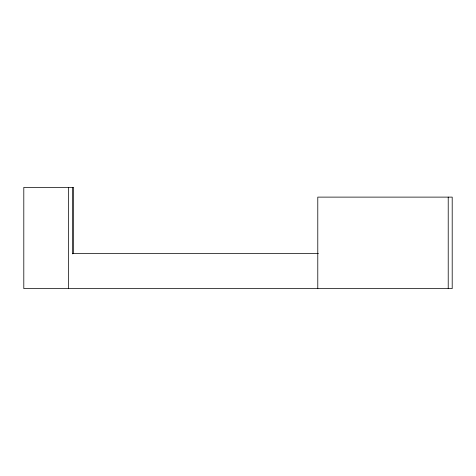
<?xml version="1.0" encoding="UTF-8"?>
<svg xmlns="http://www.w3.org/2000/svg" width="476" height="476" viewBox="0 0 476 476"><rect width="100%" height="100%" fill="white"/><g stroke="black" fill="none" stroke-linecap="round" stroke-linejoin="round"><path stroke-width="0.71" d="M72.477 253.577L318.432 253.577M448.219 197.118L448.219 288.617M317.784 288.617L317.784 197.118L452.2 197.118L452.2 288.617L23.8 288.617L23.8 187.383L73.649 187.383L73.649 253.577M72.477 187.383L72.477 253.886M68.58 187.383L68.58 288.617"/></g></svg>
